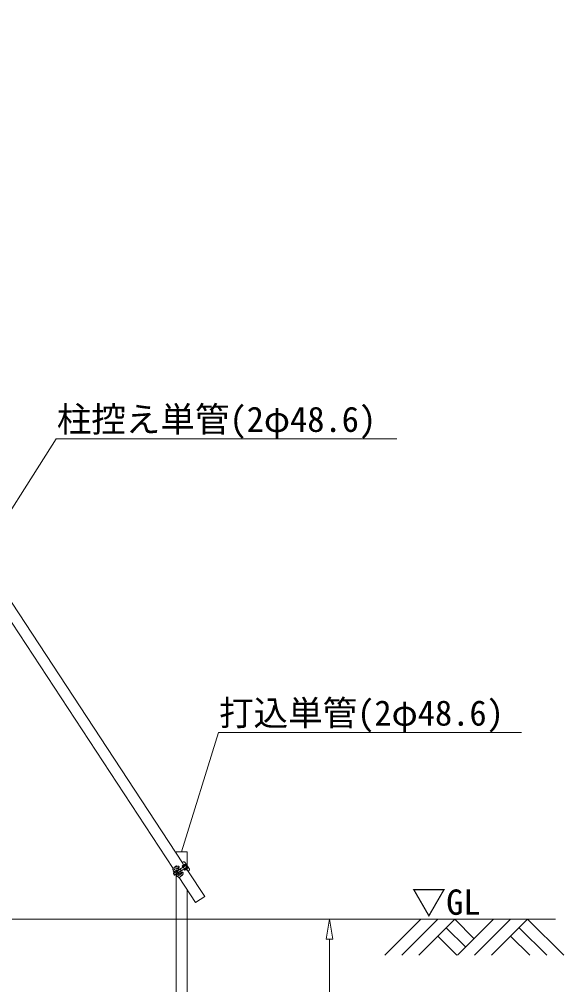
# Model space of a CAD drawing. Units: millimetres, scale not verified. Extents: x -16120 to 16120, y -26100 to 26100.
# Drawn here: x 8378 to 10799, y -21351 to -17057 of the extents above; entities that cross this region are included whole.
import ezdxf
from ezdxf.enums import TextEntityAlignment as Align

# ---------------------------------------------------------------- set-up
doc = ezdxf.new("R2010")
doc.units = ezdxf.units.MM
doc.header["$LTSCALE"] = 150
for name, color, linetype, lineweight in [('0-5_ﾍﾞｰｽﾗｲﾝ', 134, 'Continuous', 18), ('0-B_寸法', 134, 'Continuous', 18), ('1-1_単管', 134, 'Continuous', 18), ('1-2_単管ｸﾗﾝﾌﾟ', 134, 'Continuous', 18), ('1-B_文字', 134, 'Continuous', 18)]:
    doc.layers.add(name, color=color, linetype=linetype, lineweight=lineweight)
doc.styles.add('ＭＳ ゴシック', font='')
doc.styles.get('ＭＳ ゴシック').set_extended_font_data('MS Gothic')

msp = doc.modelspace()

# ---------------------------------------------------------------- linework, layer by layer
at = {"layer": '0-5_ﾍﾞｰｽﾗｲﾝ'}
msp.add_line((7099.7, -21060), (10762.6, -21060), dxfattribs=at)
at = {"layer": '0-B_寸法'}
for p, q in [((9117.9, -21060), (9757.9, -21060)), ((9742.3, -21148), (9756.9, -21060)), ((9756.9, -21060), (9771.6, -21148)), ((9742.3, -21148), (9771.6, -21148)), ((9756.9, -21148), (9756.9, -22672))]:
    msp.add_line(p, q, dxfattribs=at)
at = {"layer": '1-1_単管'}
for points in [[(9124, -20821.3), (9124, -20760), (9075.4, -20760), (9075.4, -20765.6)], [(9075.4, -20867.8), (9075.4, -22760), (9124, -22760), (9124, -20928)], [(9127.8, -20845.2), (9202.5, -20959), (9161.9, -20985.7), (9088.4, -20873.8)]]:
    msp.add_lwpolyline(points, dxfattribs=at)
at = {"layer": '1-2_単管ｸﾗﾝﾌﾟ'}
for p, q in [((9062.2, -20833.9), (6597.8, -17083.5)), ((9104.1, -20809.1), (6638.5, -17056.8)), ((9117.6, -20820.1), (9079.3, -20845.2)), ((9087.5, -20825.5), (9088.5, -20826.9)), ((9115.9, -20816.2), (9102.1, -20824.3)), ((9102.1, -20824.3), (9103.7, -20827.1)), ((9107.5, -20805.2), (9103.3, -20807.9)), ((9117.5, -20818.9), (9103.7, -20827.1)), ((9106.8, -20821.4), (9106.8, -20821.5)), ((9108.6, -20824.2), (9109.4, -20825.5)), ((9111.8, -20818.1), (9112, -20818.5)), ((9113.8, -20821.1), (9114.4, -20822.2)), ((9134.2, -20836.7), (9114.4, -20806.6)), ((9117.6, -20820.1), (9123.1, -20828.4)), ((9118.9, -20819.2), (9124.4, -20827.6)), ((9059.6, -20835.8), (9063.2, -20841.3)), ((9063, -20856), (9062.9, -20857.6)), ((9062.9, -20857.6), (9066.9, -20863.7)), ((9070, -20851.4), (9063, -20856)), ((9063, -20856), (9068.5, -20864.3)), ((9071.2, -20851.8), (9064.3, -20856.3)), ((9068.5, -20864.3), (9066.9, -20863.7)), ((9074.4, -20842.5), (9068.3, -20846.5)), ((9075.5, -20859.7), (9068.5, -20864.3)), ((9075.6, -20858.5), (9068.7, -20863)), ((9068.9, -20828.4), (9069.6, -20829.5)), ((9078.5, -20845.8), (9073.3, -20849.2)), ((9079.3, -20844), (9078.8, -20843.2)), ((9083.9, -20854.2), (9078.8, -20857.5)), ((9087.6, -20838.6), (9079.3, -20844)), ((9079.3, -20863.2), (9085.4, -20859.2)), ((9079.7, -20835.6), (9087.4, -20828.3)), ((9093.7, -20837), (9080, -20846)), ((9084.2, -20833.6), (9087.6, -20838.6)), ((9098.1, -20843.7), (9084.4, -20852.6)), ((9123.1, -20828.4), (9084.9, -20853.6)), ((9085, -20834.7), (9087.9, -20832)), ((9094.1, -20848.7), (9085.9, -20854.1)), ((9085.9, -20854.1), (9086.5, -20854.9)), ((9092.5, -20836.6), (9093.7, -20837)), ((9093.8, -20857.1), (9103.6, -20852.9)), ((9097.5, -20853.7), (9094.1, -20848.7)), ((9096.7, -20852.6), (9100.3, -20851)), ((9098, -20844.9), (9098.1, -20843.7)), ((9106.2, -20853.9), (9105.3, -20852.5)), ((9111.2, -20838.4), (9124.1, -20829)), ((9111.2, -20838.4), (9113.1, -20841)), ((9113.1, -20841), (9126, -20831.6)), ((9114.9, -20833.8), (9115.7, -20835.1)), ((9119.9, -20830.5), (9120.6, -20831.5)), ((9122.6, -20834.5), (9122.4, -20834.2)), ((9128.5, -20846.4), (9132.7, -20843.6)), ((9085.7, -20875.5), (9082, -20869.9))]:
    msp.add_line(p, q, dxfattribs=at)
for points in [[(9073.4, -20827.6), (9077.6, -20824.8), (9077.8, -20823.8), (9077.2, -20823), (9076.2, -20822.7), (9069.1, -20827.4), (9068.9, -20828.4)], [(9098.7, -20866), (9103.5, -20862.9), (9103.2, -20864.2), (9096.5, -20868.6)]]:
    msp.add_lwpolyline(points, dxfattribs=at)
for points in [[(9105, -20822.3), (9105.1, -20822.5), (9113.4, -20817), (9113.3, -20816.8), (9112.3, -20816.6), (9105.2, -20821.3)], [(9116.9, -20840.4), (9116.3, -20839.6), (9116.5, -20838.5), (9123.6, -20833.9), (9124.6, -20834.1), (9125.2, -20834.9), (9125, -20835.9), (9117.9, -20840.6)]]:
    msp.add_lwpolyline(points, close=True, dxfattribs=at)
for centre, radius, start, end in [((9107.4, -20900.7), 80.6, 107.732, 126.343), ((9084.2, -20827.7), 4, 33.308, 113.897), ((9086, -20826.8), 1.99, 313.291, 33.308), ((9093.2, -20815.4), 12.6, 314.965, 36.514), ((9110.2, -20809.4), 5, 33.308, 123.308), ((9118, -20819.8), 4.2, 33.308, 120.446), ((9118, -20819.8), 1.01, 33.308, 120.446), ((9123.5, -20828.2), 4.2, 306.171, 33.308), ((9067.4, -20845.5), 5.58, 139.68, 212.696), ((9068.3, -20844.3), 6.95, 216.686, 274.496), ((9193.6, -21052.2), 248, 115.294, 121.725), ((9062.8, -20841.6), 0.49, 319.68, 33.308), ((9074.5, -20840.9), 8.38, 221.875, 261.771), ((9060.7, -20850), 8.38, 344.846, 24.742), ((9078.2, -20840.3), 5.57, 210.874, 272.771), ((9088, -20845.6), 15.1, 193.957, 232.659), ((9081.2, -20864), 6.95, 152.121, 209.931), ((9071.8, -20871), 10.8, 46.197, 76.683), ((9079.9, -20864.4), 5.58, 213.921, 286.937), ((9083.8, -20839.9), 6, 133.291, 213.03), ((9058.9, -20864.8), 28.2, 19.734, 46.896), ((9088.7, -20845.1), 10.3, 184.069, 241.945), ((9089.4, -20859.4), 10.8, 169.934, 200.42), ((9081.6, -20870.2), 0.49, 33.308, 106.937), ((8526, -20103.7), 946.7, 305.967, 307.697), ((9090.6, -20856.4), 7.12, 161.697, 208.657), ((9085.9, -20832.5), 1.99, 133.291, 213.308), ((9045, -20805.9), 80.6, 300.274, 318.885), ((9091.5, -20851.6), 6, 213.587, 293.326), ((9085.1, -20829.1), 4, 313.291, 33.308), ((9072.1, -20856.1), 28.2, 23.428, 43.843), ((9072.6, -20855.8), 28.2, 25.491, 41.777), ((9099.1, -20852.6), 1.99, 213.308, 293.326), ((9101.9, -20854.7), 4, 33.308, 113.326), ((9104.4, -20854.7), 1.99, 33.308, 113.326), ((9100.9, -20837), 10.2, 4.079, 62.538), ((9102.9, -20856.1), 4, 312.72, 33.308), ((9117.7, -20852.7), 12.6, 94.572, 111.651), ((9117.7, -20852.7), 12.6, 30.103, 85.89), ((9123.5, -20828.2), 1.01, 306.171, 33.308), ((9130, -20839.5), 5, 303.308, 33.308)]:
    msp.add_arc(centre, radius, start, end, dxfattribs=at)
at = {"layer": '1-B_文字'}
for p, q in [((8542.8, -18922.9), (10056.8, -18922.9)), ((9264.4, -20229.3), (10612.1, -20229.3)), ((10163.5, -21060), (10003.1, -21220.4)), ((10239.1, -21060), (10078.7, -21220.4)), ((10314.7, -21060), (10154.3, -21220.4)), ((10314.7, -21060), (10401.1, -21146.4)), ((10487.5, -21060), (10327.1, -21220.4)), ((10563.1, -21060), (10402.7, -21220.4)), ((10638.7, -21060), (10478.3, -21220.4)), ((10638.7, -21060), (10799.1, -21220.4)), ((10276.9, -21097.8), (10363.3, -21184.2)), ((10600.9, -21097.8), (10723.5, -21220.4)), ((10239.1, -21135.6), (10323.9, -21220.4)), ((10563.1, -21135.6), (10647.9, -21220.4))]:
    msp.add_line(p, q, dxfattribs=at)
for points in [[(8194.6, -19469.3), (8542.2, -18922.9), (8542.8, -18922.9)], [(9099.7, -20760), (9263.9, -20229.3), (9264.4, -20229.3)]]:
    msp.add_lwpolyline(points, dxfattribs=at)

# ---------------------------------------------------------------- texts
at = {"layer": '1-B_文字', "style": 'ＭＳ ゴシック'}
for s, p in [('柱控え単管(2φ48.6)\u3000', (8544.4, -18926)), ('打込単管(2φ48.6)', (9266, -20232.5)), ('▽GL', (10122.7, -21073.8))]:
    msp.add_text(s, height=112.6, dxfattribs=at).set_placement(p, align=Align.BOTTOM_LEFT)

doc.saveas('drawing.dxf')
